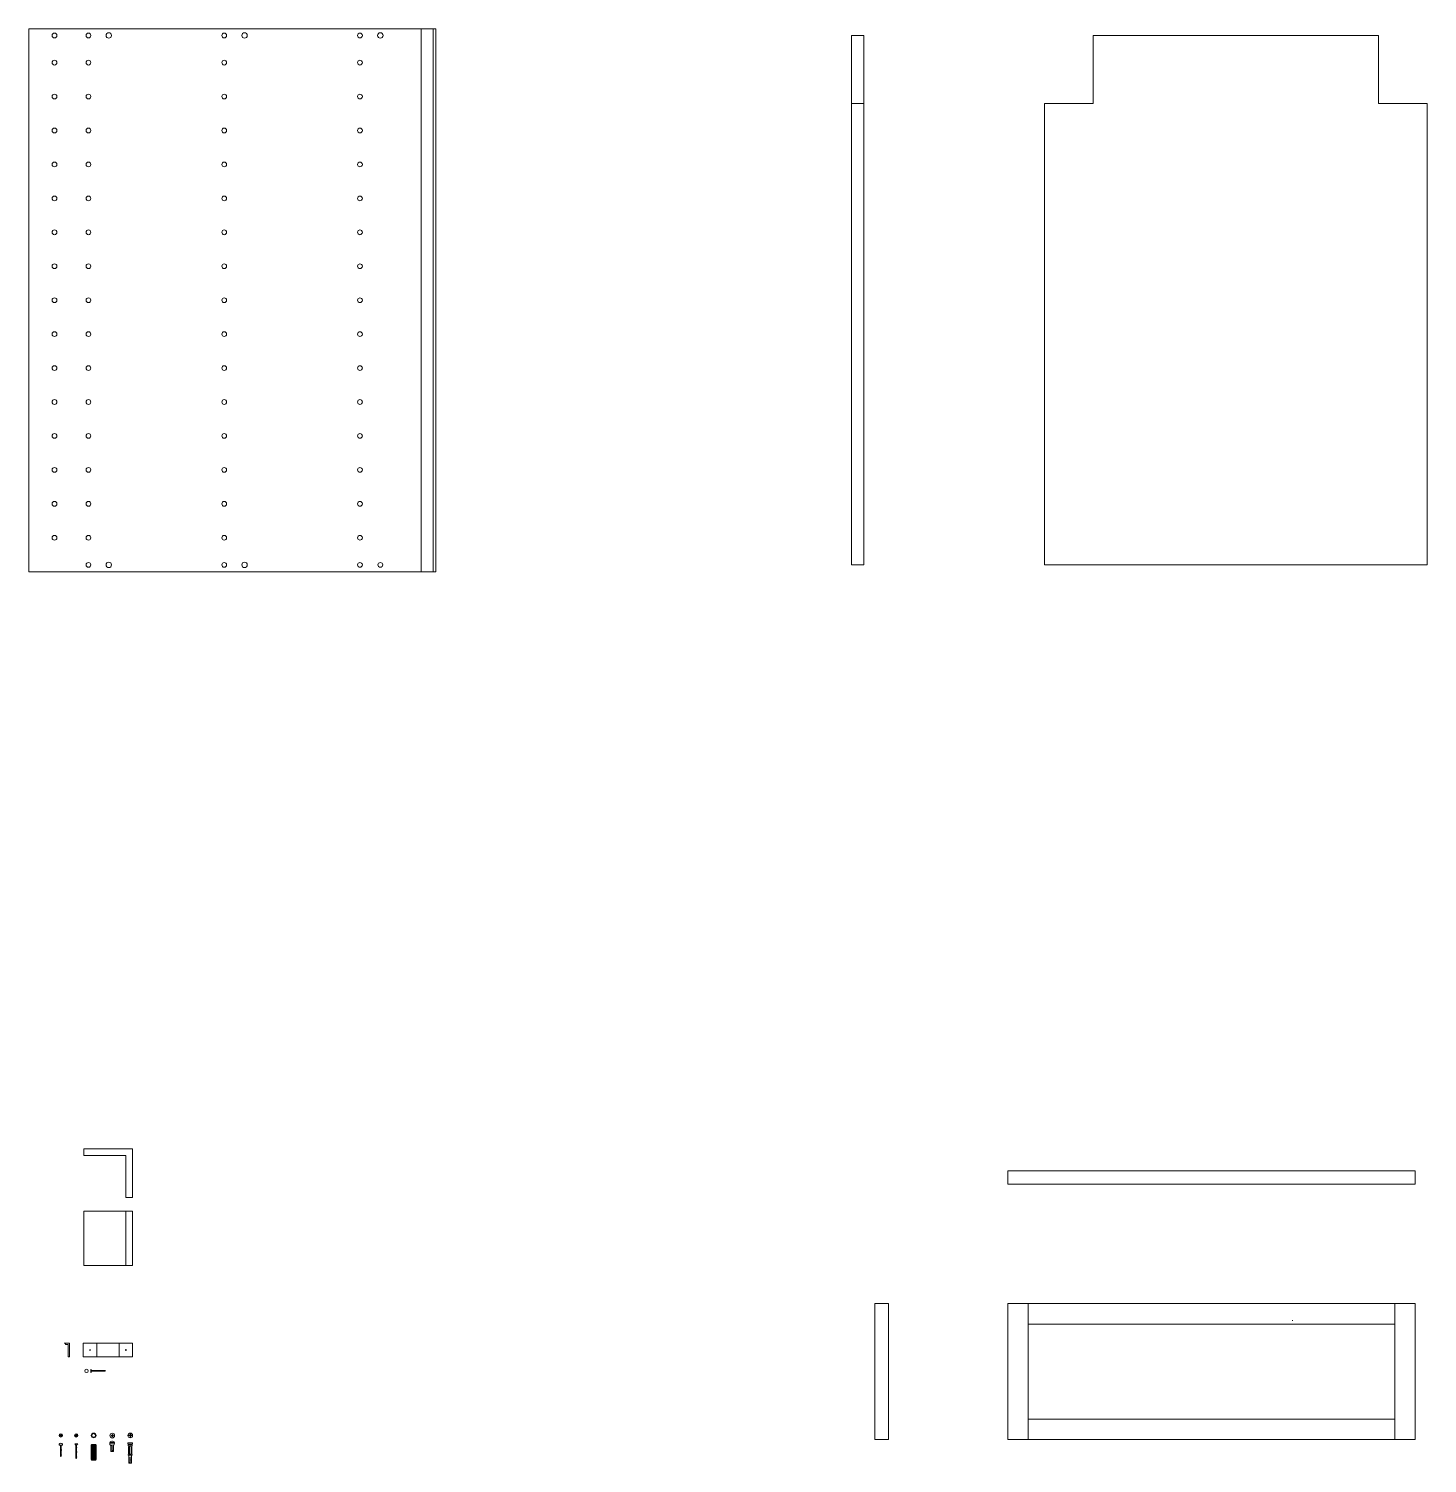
# Model space of a CAD drawing. Header units: millimetres. Extents: x -1388 to 1498, y 198 to 1684.
# Drawn here: x 1292 to 1498, y 206.5 to 417.8 of the extents above; entities that cross this region are included whole.
import ezdxf

# ---------------------------------------------------------------- set-up
doc = ezdxf.new("R2010")
doc.units = ezdxf.units.MM
doc.header["$MEASUREMENT"] = 0
for name, color, linetype, lineweight in [('componenti', 21, 'Continuous', 18), ('frontale cassetto', 9, 'Continuous', 18), ('maniglie', 5, 'Continuous', 18), ('meccanismi', 4, 'Continuous', 18), ('viti', 2, 'Continuous', 18)]:
    doc.layers.add(name, color=color, linetype=linetype, lineweight=lineweight)

msp = doc.modelspace()

# ---------------------------------------------------------------- linework, layer by layer
at = {"layer": 'componenti'}
for p, q in [((1349.78, 417.82), (1349.78, 337.82)), ((1351.58, 337.82), (1351.58, 417.82)), ((1413.2, 338.82), (1413.2, 416.82)), ((1415, 406.82), (1413.2, 406.82)), ((1441.61, 338.82), (1498.01, 338.82)), ((1351.98, 337.82), (1351.58, 337.82))]:
    msp.add_line(p, q, dxfattribs=at)
for points in [[(1291.98, 337.82), (1351.98, 337.82), (1351.98, 417.82), (1291.98, 417.82), (1291.98, 337.82)], [(1351.58, 417.82), (1349.78, 417.82)], [(1413.2, 416.82), (1415, 416.82), (1415, 338.82), (1413.2, 338.82)], [(1448.81, 416.82), (1448.81, 406.82), (1441.61, 406.82)], [(1448.81, 416.82), (1490.81, 416.82)], [(1490.81, 416.82), (1490.81, 406.82), (1498.01, 406.82)], [(1441.61, 338.82), (1441.61, 406.82)], [(1498.01, 338.82), (1498.01, 406.82)]]:
    msp.add_lwpolyline(points, dxfattribs=at)
for centre, radius in [((1295.78, 416.82), 0.35), ((1300.78, 416.82), 0.35), ((1303.78, 416.82), 0.4), ((1320.78, 416.82), 0.35), ((1323.78, 416.82), 0.4), ((1340.78, 416.82), 0.35), ((1343.78, 416.82), 0.4), ((1295.78, 412.82), 0.35), ((1300.78, 412.82), 0.35), ((1320.78, 412.82), 0.35), ((1340.78, 412.82), 0.35), ((1295.78, 407.82), 0.35), ((1300.78, 407.82), 0.35), ((1320.78, 407.82), 0.35), ((1340.78, 407.82), 0.35), ((1295.78, 402.82), 0.35), ((1300.78, 402.82), 0.35), ((1320.78, 402.82), 0.35), ((1340.78, 402.82), 0.35), ((1295.78, 397.82), 0.35), ((1300.78, 397.82), 0.35), ((1320.78, 397.82), 0.35), ((1340.78, 397.82), 0.35), ((1295.78, 392.82), 0.35), ((1300.78, 392.82), 0.35), ((1320.78, 392.82), 0.35), ((1340.78, 392.82), 0.35), ((1295.78, 387.82), 0.35), ((1300.78, 387.82), 0.35), ((1320.78, 387.82), 0.35), ((1340.78, 387.82), 0.35), ((1295.78, 382.82), 0.35), ((1300.78, 382.82), 0.35), ((1320.78, 382.82), 0.35), ((1340.78, 382.82), 0.35), ((1295.78, 377.82), 0.35), ((1300.78, 377.82), 0.35), ((1320.78, 377.82), 0.35), ((1340.78, 377.82), 0.35), ((1295.78, 372.82), 0.35), ((1300.78, 372.82), 0.35), ((1320.78, 372.82), 0.35), ((1340.78, 372.82), 0.35), ((1295.78, 367.82), 0.35), ((1300.78, 367.82), 0.35), ((1320.78, 367.82), 0.35), ((1340.78, 367.82), 0.35), ((1295.78, 362.82), 0.35), ((1300.78, 362.82), 0.35), ((1320.78, 362.82), 0.35), ((1340.78, 362.82), 0.35), ((1295.78, 357.82), 0.35), ((1300.78, 357.82), 0.35), ((1320.78, 357.82), 0.35), ((1340.78, 357.82), 0.35), ((1295.78, 352.82), 0.35), ((1300.78, 352.82), 0.35), ((1320.78, 352.82), 0.35), ((1340.78, 352.82), 0.35), ((1295.78, 347.82), 0.35), ((1300.78, 347.82), 0.35), ((1320.78, 347.82), 0.35), ((1340.78, 347.82), 0.35), ((1295.78, 342.82), 0.35), ((1300.78, 342.82), 0.35), ((1320.78, 342.82), 0.35), ((1340.78, 342.82), 0.35), ((1300.78, 338.82), 0.35), ((1303.78, 338.82), 0.4), ((1320.78, 338.82), 0.35), ((1323.78, 338.82), 0.4), ((1340.78, 338.82), 0.35), ((1343.78, 338.82), 0.35)]:
    msp.add_circle(centre, radius, dxfattribs=at)
at = {"layer": 'frontale cassetto'}
msp.add_line((1493.21, 209.98), (1493.21, 229.98), dxfattribs=at)
for points in [[(1436.21, 247.56), (1436.21, 249.56), (1496.21, 249.56), (1496.21, 247.56)], [(1418.63, 229.98), (1416.63, 229.98), (1416.63, 209.98), (1418.63, 209.98)]]:
    msp.add_lwpolyline(points, close=True, dxfattribs=at)
for points in [[(1436.21, 229.98), (1436.21, 209.98), (1496.21, 209.98), (1496.21, 229.98), (1436.21, 229.98), (1439.21, 229.98), (1439.21, 209.98)], [(1493.21, 229.98), (1493.21, 226.98), (1439.21, 226.98)], [(1439.21, 212.98), (1493.21, 212.98)]]:
    msp.add_lwpolyline(points, dxfattribs=at)
at = {"layer": 'maniglie'}
msp.add_line((1478.21, 227.48), (1478.11, 227.48), dxfattribs=at)
at = {"layer": 'meccanismi'}
for p, q in [((1300.09, 252.81), (1307.29, 252.81)), ((1300.09, 243.61), (1300.09, 235.61)), ((1300.09, 243.61), (1307.29, 243.61)), ((1307.29, 235.61), (1307.29, 243.61)), ((1300.09, 235.61), (1307.29, 235.61)), ((1297.79, 224.15), (1297.19, 224.15)), ((1297.4, 224.15), (1297.4, 223.95)), ((1300, 224.15), (1307.29, 224.15)), ((1300, 222.15), (1300, 224.15)), ((1302, 224.15), (1302, 222.15)), ((1305.29, 224.15), (1305.29, 222.15)), ((1307.29, 224.15), (1307.29, 222.15)), ((1307.29, 222.15), (1300, 222.15))]:
    msp.add_line(p, q, dxfattribs=at)
for points in [[(1300.09, 252.81), (1300.09, 251.81), (1306.29, 251.81)], [(1307.29, 252.81), (1307.29, 245.61), (1306.29, 245.61), (1306.29, 251.81)], [(1307.29, 243.61), (1306.29, 243.61), (1306.29, 235.61), (1307.29, 235.61)], [(1298, 222.15), (1298, 224.15), (1297.4, 224.15)], [(1297.4, 223.95), (1297.8, 223.95)], [(1297.8, 223.95), (1297.8, 222.15), (1298, 222.15)]]:
    msp.add_lwpolyline(points, dxfattribs=at)
for centre in [(1301, 223.15), (1306.29, 223.15)]:
    msp.add_circle(centre, 0.05, dxfattribs=at)
at = {"layer": 'viti'}
for p, q in [((1301.12, 219.83), (1301.12, 220.29)), ((1303.17, 220.11), (1303.32, 220.06)), ((1303.17, 220.01), (1303.32, 220.06)), ((1296.46, 209.26), (1296.46, 209.16)), ((1296.54, 210.58), (1296.69, 210.58)), ((1296.69, 210.53), (1296.54, 210.53)), ((1296.69, 210.73), (1296.69, 210.58)), ((1296.69, 210.53), (1296.69, 210.38)), ((1296.74, 210.73), (1296.74, 210.58)), ((1296.74, 210.58), (1296.89, 210.58)), ((1296.74, 210.53), (1296.74, 210.38)), ((1296.89, 210.53), (1296.74, 210.53)), ((1296.96, 209.26), (1296.96, 209.16)), ((1298.93, 209.11), (1298.75, 209.32)), ((1298.75, 209.32), (1299.21, 209.32)), ((1298.81, 210.58), (1298.96, 210.58)), ((1298.81, 210.53), (1298.96, 210.53)), ((1298.96, 210.73), (1298.96, 210.58)), ((1298.96, 210.53), (1298.96, 210.38)), ((1299.01, 210.73), (1299.01, 210.58)), ((1299.01, 210.58), (1299.16, 210.58)), ((1299.01, 210.53), (1299.16, 210.53)), ((1299.01, 210.53), (1299.01, 210.38)), ((1299.21, 209.32), (1299.03, 209.11)), ((1303.91, 209.43), (1303.91, 209.51)), ((1303.91, 209.51), (1304.61, 209.51)), ((1303.91, 209.43), (1304.61, 209.43)), ((1304.11, 210.56), (1304.26, 210.56)), ((1304.26, 210.71), (1304.26, 210.56)), ((1304.26, 210.51), (1304.26, 210.36)), ((1304.31, 210.71), (1304.31, 210.56)), ((1304.31, 210.56), (1304.46, 210.56)), ((1304.31, 210.51), (1304.31, 210.36)), ((1304.61, 209.51), (1304.61, 209.43)), ((1306.59, 210.58), (1306.91, 210.58)), ((1306.59, 210.53), (1306.91, 210.53)), ((1306.59, 209.46), (1307.29, 209.46)), ((1306.59, 209.26), (1306.59, 209.46)), ((1306.94, 209.26), (1306.59, 209.26)), ((1306.74, 209.11), (1306.74, 209.26)), ((1306.91, 210.91), (1306.91, 210.58)), ((1306.91, 210.53), (1306.91, 210.21)), ((1306.94, 209.26), (1307.29, 209.26)), ((1306.96, 210.91), (1306.96, 210.58)), ((1306.96, 210.58), (1307.29, 210.58)), ((1306.96, 210.53), (1307.29, 210.53)), ((1306.96, 210.53), (1306.96, 210.21)), ((1307.08, 209.11), (1307.08, 209.26)), ((1307.29, 209.26), (1307.29, 209.46)), ((1296.51, 209.11), (1296.91, 209.11)), ((1296.75, 209.11), (1296.64, 209.08)), ((1296.79, 209.09), (1296.64, 209.06)), ((1296.79, 208.95), (1296.64, 208.92)), ((1296.79, 208.93), (1296.64, 208.9)), ((1296.79, 208.8), (1296.64, 208.77)), ((1296.79, 208.78), (1296.64, 208.75)), ((1296.79, 208.64), (1296.64, 208.61)), ((1296.79, 208.62), (1296.64, 208.59)), ((1296.79, 208.48), (1296.64, 208.45)), ((1296.79, 208.46), (1296.64, 208.43)), ((1296.79, 208.32), (1296.64, 208.29)), ((1296.79, 208.3), (1296.64, 208.27)), ((1296.79, 208.16), (1296.64, 208.13)), ((1296.79, 208.14), (1296.64, 208.11)), ((1296.79, 208.01), (1296.64, 207.97)), ((1296.79, 207.99), (1296.64, 207.95)), ((1296.79, 207.85), (1296.64, 207.82)), ((1296.79, 207.83), (1296.64, 207.8)), ((1296.79, 207.69), (1296.64, 207.66)), ((1296.79, 207.67), (1296.64, 207.64)), ((1296.71, 209.11), (1296.66, 209.11)), ((1296.66, 207.56), (1296.68, 207.51)), ((1296.77, 207.53), (1296.67, 207.51)), ((1296.77, 207.51), (1296.67, 207.49)), ((1296.69, 207.49), (1296.71, 207.41)), ((1296.75, 207.5), (1296.71, 207.41)), ((1296.76, 207.56), (1296.75, 207.52)), ((1299.05, 208.98), (1298.91, 208.95)), ((1299.05, 208.96), (1298.91, 208.93)), ((1299.05, 208.82), (1298.91, 208.79)), ((1299.05, 208.8), (1298.91, 208.77)), ((1299.05, 208.66), (1298.91, 208.63)), ((1299.05, 208.64), (1298.91, 208.61)), ((1299.05, 208.51), (1298.91, 208.48)), ((1299.05, 208.49), (1298.91, 208.46)), ((1299.05, 208.35), (1298.91, 208.32)), ((1299.05, 208.33), (1298.91, 208.3)), ((1299.05, 208.19), (1298.91, 208.16)), ((1299.05, 208.17), (1298.91, 208.14)), ((1299.05, 208.03), (1298.91, 208)), ((1299.05, 208.01), (1298.91, 207.98)), ((1299.05, 207.87), (1298.91, 207.84)), ((1299.05, 207.85), (1298.91, 207.82)), ((1299.05, 207.72), (1298.91, 207.69)), ((1299.05, 207.7), (1298.91, 207.67)), ((1299.05, 207.56), (1298.91, 207.53)), ((1299.05, 207.54), (1298.91, 207.51)), ((1299.05, 207.4), (1298.91, 207.37)), ((1299.05, 207.38), (1298.91, 207.35)), ((1298.93, 209.11), (1299.03, 209.11)), ((1298.93, 207.27), (1298.95, 207.22)), ((1299.04, 207.24), (1298.94, 207.22)), ((1299.04, 207.22), (1298.94, 207.2)), ((1298.96, 207.2), (1298.98, 207.12)), ((1299.02, 207.21), (1298.98, 207.12)), ((1299.03, 207.27), (1299.02, 207.23)), ((1301.2, 209.11), (1301.9, 209.11)), ((1301.2, 209.11), (1301.2, 207.01)), ((1301.3, 209.21), (1301.28, 209.21)), ((1301.8, 209.21), (1301.3, 209.21)), ((1301.3, 209.11), (1301.3, 207.01)), ((1301.4, 207.01), (1301.4, 209.11)), ((1301.5, 209.11), (1301.5, 207.01)), ((1301.6, 207.01), (1301.6, 209.11)), ((1301.7, 209.11), (1301.7, 207.01)), ((1301.8, 207.01), (1301.8, 209.11)), ((1301.9, 209.11), (1301.9, 207.01)), ((1304.02, 209.11), (1304.51, 209.11)), ((1304.34, 209.11), (1304.04, 209.04)), ((1304.43, 209.11), (1304.04, 209.02)), ((1304.49, 208.99), (1304.04, 208.89)), ((1304.49, 208.97), (1304.04, 208.87)), ((1304.49, 208.84), (1304.04, 208.74)), ((1304.49, 208.82), (1304.04, 208.72)), ((1304.49, 208.69), (1304.04, 208.59)), ((1304.49, 208.67), (1304.04, 208.57)), ((1304.49, 208.54), (1304.04, 208.44)), ((1304.49, 208.52), (1304.04, 208.42)), ((1304.49, 208.38), (1304.04, 208.29)), ((1304.49, 208.36), (1304.04, 208.27)), ((1304.07, 209.11), (1304.07, 208.23)), ((1304.07, 209.03), (1304.07, 208.9)), ((1304.07, 208.88), (1304.07, 208.75)), ((1304.07, 208.73), (1304.07, 208.6)), ((1304.07, 208.58), (1304.07, 208.45)), ((1304.07, 208.43), (1304.07, 208.3)), ((1304.09, 208.21), (1304.44, 208.21)), ((1304.46, 209.11), (1304.46, 208.23)), ((1306.69, 207.86), (1306.69, 208.91)), ((1307.16, 207.43), (1306.71, 207.33)), ((1307.16, 207.41), (1306.71, 207.31)), ((1307.15, 207.28), (1306.71, 207.18)), ((1307.15, 207.26), (1306.71, 207.16)), ((1306.74, 207.66), (1306.74, 207.34)), ((1306.74, 207.32), (1306.74, 207.19)), ((1306.74, 207.17), (1306.74, 207.04)), ((1306.79, 208.91), (1306.79, 207.86)), ((1306.82, 208.91), (1306.82, 207.86)), ((1307.05, 208.91), (1307.05, 207.86)), ((1307.08, 208.91), (1307.08, 207.86)), ((1307.14, 207.25), (1307.13, 207.12)), ((1307.14, 207.65), (1307.14, 207.42)), ((1307.14, 207.4), (1307.14, 207.27)), ((1307.18, 207.86), (1307.18, 208.91)), ((1301.2, 207.01), (1301.9, 207.01)), ((1301.8, 206.91), (1301.3, 206.91)), ((1307.15, 206.98), (1306.7, 206.88)), ((1307.15, 206.96), (1306.7, 206.86)), ((1307.15, 206.83), (1306.7, 206.73)), ((1307.15, 206.81), (1306.7, 206.71)), ((1307.16, 207.13), (1306.71, 207.03)), ((1307.16, 207.11), (1306.71, 207.01)), ((1307.16, 206.68), (1306.71, 206.58)), ((1307.16, 206.66), (1306.71, 206.56)), ((1306.74, 207.02), (1306.74, 206.89)), ((1306.74, 206.87), (1306.74, 206.74)), ((1306.74, 206.72), (1306.74, 206.59)), ((1306.74, 206.57), (1306.74, 206.52)), ((1306.93, 206.46), (1306.83, 206.46)), ((1307.04, 206.46), (1306.94, 206.46)), ((1307.13, 207.1), (1307.13, 206.97)), ((1307.13, 206.95), (1307.13, 206.82)), ((1307.13, 206.8), (1307.13, 206.67)), ((1307.13, 206.65), (1307.13, 206.52))]:
    msp.add_line(p, q, dxfattribs=at)
for points in [[(1301.12, 220.29), (1301.17, 220.29), (1301.17, 219.83), (1301.12, 219.83)], [(1303.17, 220.11), (1301.17, 220.11)], [(1303.17, 220.01), (1301.17, 220.01)], [(1296.69, 210.58), (1296.54, 210.58), (1296.54, 210.53)], [(1296.74, 210.58), (1296.74, 210.73), (1296.69, 210.73)], [(1296.74, 210.53), (1296.74, 210.38), (1296.69, 210.38)], [(1296.74, 210.58), (1296.89, 210.58), (1296.89, 210.53)], [(1298.96, 210.58), (1298.81, 210.58), (1298.81, 210.53)], [(1299.01, 210.58), (1299.01, 210.73), (1298.96, 210.73)], [(1299.01, 210.53), (1299.01, 210.38), (1298.96, 210.38)], [(1299.01, 210.58), (1299.16, 210.58), (1299.16, 210.53)], [(1304.26, 210.56), (1304.11, 210.56), (1304.11, 210.51)], [(1304.11, 210.51), (1304.26, 210.51)], [(1304.31, 210.56), (1304.31, 210.71), (1304.26, 210.71)], [(1304.31, 210.51), (1304.31, 210.36), (1304.26, 210.36)], [(1304.31, 210.56), (1304.46, 210.56), (1304.46, 210.51)], [(1304.31, 210.51), (1304.46, 210.51)], [(1296.66, 209.09), (1296.66, 209.11)], [(1296.66, 208.93), (1296.66, 209.07)], [(1296.66, 208.77), (1296.66, 208.91)], [(1296.66, 208.61), (1296.66, 208.75)], [(1296.66, 208.45), (1296.66, 208.59)], [(1296.66, 208.3), (1296.66, 208.43)], [(1296.66, 208.14), (1296.66, 208.28)], [(1296.66, 207.98), (1296.66, 208.12)], [(1296.66, 207.82), (1296.66, 207.96)], [(1296.66, 207.66), (1296.66, 207.8)], [(1296.66, 207.56), (1296.66, 207.64)], [(1296.76, 208.95), (1296.76, 209.09)], [(1296.76, 208.79), (1296.76, 208.93)], [(1296.76, 208.63), (1296.76, 208.77)], [(1296.76, 208.48), (1296.76, 208.61)], [(1296.76, 208.32), (1296.76, 208.46)], [(1296.76, 208.16), (1296.76, 208.3)], [(1296.76, 208), (1296.76, 208.14)], [(1296.76, 207.84), (1296.76, 207.98)], [(1296.76, 207.68), (1296.76, 207.82)], [(1296.76, 207.56), (1296.76, 207.66)], [(1298.93, 208.96), (1298.93, 209.11)], [(1298.93, 208.8), (1298.93, 208.94)], [(1298.93, 208.64), (1298.93, 208.78)], [(1298.93, 208.64), (1298.93, 208.78)], [(1298.93, 208.48), (1298.93, 208.62)], [(1298.93, 208.32), (1298.93, 208.46)], [(1298.93, 208.16), (1298.93, 208.3)], [(1298.93, 208.01), (1298.93, 208.14)], [(1298.93, 207.85), (1298.93, 207.99)], [(1298.93, 207.69), (1298.93, 207.83)], [(1298.93, 207.53), (1298.93, 207.67)], [(1298.93, 207.37), (1298.93, 207.51)], [(1298.93, 207.37), (1298.93, 207.51)], [(1298.93, 207.27), (1298.93, 207.35)], [(1299.03, 208.98), (1299.03, 209.11)], [(1299.03, 208.82), (1299.03, 208.96)], [(1299.03, 208.66), (1299.03, 208.8)], [(1299.03, 208.5), (1299.03, 208.64)], [(1299.03, 208.34), (1299.03, 208.48)], [(1299.03, 208.19), (1299.03, 208.32)], [(1299.03, 208.03), (1299.03, 208.17)], [(1299.03, 207.87), (1299.03, 208.01)], [(1299.03, 207.71), (1299.03, 207.85)], [(1299.03, 207.55), (1299.03, 207.69)], [(1299.03, 207.4), (1299.03, 207.53)], [(1299.03, 207.27), (1299.03, 207.38)], [(1306.94, 209.11), (1306.64, 209.11)], [(1306.64, 207.66), (1306.94, 207.66)], [(1306.79, 208.76), (1306.79, 208.76)], [(1306.94, 209.11), (1307.23, 209.11)], [(1307.23, 207.66), (1306.94, 207.66)], [(1307.08, 208.76), (1307.08, 208.76)], [(1306.71, 206.56), (1306.74, 206.56), (1306.74, 206.52)]]:
    msp.add_lwpolyline(points, dxfattribs=at)
for centre, radius in [((1300.49, 220.06), 0.25), ((1296.71, 210.56), 0.25), ((1298.98, 210.56), 0.25), ((1301.55, 210.56), 0.35), ((1301.55, 210.56), 0.267), ((1304.29, 210.53), 0.35), ((1306.94, 210.56), 0.35)]:
    msp.add_circle(centre, radius, dxfattribs=at)
for centre, start, end in [((1303.93, 209.43), 180, 198.2952), ((1304.59, 209.43), 341.7048, 0), ((1304.09, 208.23), 180, 270), ((1304.44, 208.23), 270, 0)]:
    msp.add_arc(centre, 0.02, start, end, dxfattribs=at)
for points in [[(1296.46, 209.26), (1296.46, 209.35), (1296.62, 209.41), (1296.71, 209.41)], [(1296.96, 209.26), (1296.96, 209.35), (1296.81, 209.41), (1296.71, 209.41)], [(1304.26, 209.71), (1304.26, 209.71), (1303.91, 209.71), (1303.91, 209.51)], [(1304.02, 209.11), (1303.91, 209.11), (1303.95, 209.32), (1303.91, 209.43)], [(1304.26, 209.71), (1304.26, 209.71), (1304.61, 209.71), (1304.61, 209.51)], [(1304.61, 209.43), (1304.58, 209.32), (1304.62, 209.11), (1304.51, 209.11)], [(1296.51, 209.11), (1296.49, 209.11), (1296.46, 209.13), (1296.46, 209.16)], [(1296.64, 209.06), (1296.64, 209.06), (1296.64, 209.08), (1296.64, 209.08)], [(1296.64, 208.9), (1296.64, 208.9), (1296.64, 208.92), (1296.64, 208.92)], [(1296.64, 208.75), (1296.64, 208.74), (1296.64, 208.76), (1296.64, 208.77)], [(1296.64, 208.59), (1296.64, 208.59), (1296.64, 208.61), (1296.64, 208.61)], [(1296.64, 208.43), (1296.64, 208.43), (1296.64, 208.45), (1296.64, 208.45)], [(1296.64, 208.27), (1296.64, 208.27), (1296.64, 208.29), (1296.64, 208.29)], [(1296.64, 208.11), (1296.64, 208.11), (1296.64, 208.13), (1296.64, 208.13)], [(1296.64, 207.95), (1296.64, 207.95), (1296.64, 207.97), (1296.64, 207.97)], [(1296.64, 207.8), (1296.64, 207.8), (1296.64, 207.82), (1296.64, 207.82)], [(1296.64, 207.64), (1296.64, 207.64), (1296.64, 207.66), (1296.64, 207.66)], [(1296.67, 207.49), (1296.66, 207.48), (1296.66, 207.5), (1296.67, 207.51)], [(1296.77, 207.51), (1296.77, 207.51), (1296.77, 207.53), (1296.77, 207.53)], [(1296.79, 209.09), (1296.79, 209.09), (1296.79, 209.1), (1296.79, 209.11)], [(1296.79, 208.93), (1296.79, 208.94), (1296.79, 208.96), (1296.79, 208.95)], [(1296.79, 208.78), (1296.79, 208.78), (1296.79, 208.8), (1296.79, 208.8)], [(1296.79, 208.62), (1296.79, 208.62), (1296.79, 208.64), (1296.79, 208.64)], [(1296.79, 208.46), (1296.79, 208.46), (1296.79, 208.48), (1296.79, 208.48)], [(1296.79, 208.3), (1296.79, 208.3), (1296.79, 208.32), (1296.79, 208.32)], [(1296.79, 208.14), (1296.79, 208.14), (1296.79, 208.16), (1296.79, 208.16)], [(1296.79, 207.99), (1296.79, 207.99), (1296.79, 208.01), (1296.79, 208.01)], [(1296.79, 207.83), (1296.79, 207.83), (1296.79, 207.85), (1296.79, 207.85)], [(1296.79, 207.67), (1296.79, 207.67), (1296.79, 207.69), (1296.79, 207.69)], [(1296.91, 209.11), (1296.94, 209.11), (1296.96, 209.13), (1296.96, 209.16)], [(1298.91, 208.93), (1298.91, 208.93), (1298.91, 208.95), (1298.91, 208.95)], [(1298.91, 208.77), (1298.91, 208.77), (1298.91, 208.79), (1298.91, 208.79)], [(1298.91, 208.61), (1298.91, 208.61), (1298.91, 208.63), (1298.91, 208.63)], [(1298.91, 208.46), (1298.91, 208.45), (1298.91, 208.47), (1298.91, 208.48)], [(1298.91, 208.3), (1298.91, 208.3), (1298.91, 208.32), (1298.91, 208.32)], [(1298.91, 208.14), (1298.91, 208.14), (1298.91, 208.16), (1298.91, 208.16)], [(1298.91, 207.98), (1298.91, 207.98), (1298.91, 208), (1298.91, 208)], [(1298.91, 207.82), (1298.91, 207.82), (1298.91, 207.84), (1298.91, 207.84)], [(1298.91, 207.67), (1298.91, 207.66), (1298.91, 207.68), (1298.91, 207.69)], [(1298.91, 207.51), (1298.91, 207.51), (1298.91, 207.53), (1298.91, 207.53)], [(1298.91, 207.35), (1298.91, 207.35), (1298.91, 207.37), (1298.91, 207.37)], [(1298.94, 207.2), (1298.93, 207.19), (1298.93, 207.21), (1298.94, 207.22)], [(1299.04, 207.22), (1299.04, 207.22), (1299.04, 207.24), (1299.04, 207.24)], [(1299.05, 208.96), (1299.06, 208.96), (1299.06, 208.98), (1299.05, 208.98)], [(1299.05, 208.8), (1299.06, 208.8), (1299.06, 208.82), (1299.05, 208.82)], [(1299.05, 208.64), (1299.06, 208.65), (1299.06, 208.67), (1299.05, 208.66)], [(1299.05, 208.49), (1299.06, 208.49), (1299.06, 208.51), (1299.05, 208.51)], [(1299.05, 208.33), (1299.06, 208.33), (1299.06, 208.35), (1299.05, 208.35)], [(1299.05, 208.17), (1299.06, 208.17), (1299.06, 208.19), (1299.05, 208.19)], [(1299.05, 208.01), (1299.06, 208.01), (1299.06, 208.03), (1299.05, 208.03)], [(1299.05, 207.85), (1299.06, 207.86), (1299.06, 207.88), (1299.05, 207.87)], [(1299.05, 207.7), (1299.06, 207.7), (1299.06, 207.72), (1299.05, 207.72)], [(1299.05, 207.54), (1299.06, 207.54), (1299.06, 207.56), (1299.05, 207.56)], [(1299.05, 207.38), (1299.06, 207.38), (1299.06, 207.4), (1299.05, 207.4)], [(1301.3, 209.21), (1301.25, 209.21), (1301.2, 209.15), (1301.2, 209.11)], [(1301.9, 209.11), (1301.9, 209.15), (1301.85, 209.21), (1301.8, 209.21)], [(1304.04, 209.02), (1304.03, 209.02), (1304.03, 209.04), (1304.04, 209.04)], [(1304.04, 208.87), (1304.03, 208.87), (1304.03, 208.89), (1304.04, 208.89)], [(1304.04, 208.72), (1304.03, 208.72), (1304.03, 208.74), (1304.04, 208.74)], [(1304.04, 208.57), (1304.03, 208.57), (1304.03, 208.59), (1304.04, 208.59)], [(1304.04, 208.42), (1304.03, 208.42), (1304.03, 208.44), (1304.04, 208.44)], [(1304.04, 208.27), (1304.03, 208.27), (1304.03, 208.29), (1304.04, 208.29)], [(1304.49, 208.97), (1304.49, 208.97), (1304.49, 208.99), (1304.49, 208.99)], [(1304.49, 208.82), (1304.49, 208.82), (1304.49, 208.84), (1304.49, 208.84)], [(1304.49, 208.67), (1304.49, 208.67), (1304.49, 208.69), (1304.49, 208.69)], [(1304.49, 208.52), (1304.49, 208.52), (1304.49, 208.54), (1304.49, 208.54)], [(1304.49, 208.36), (1304.49, 208.37), (1304.49, 208.39), (1304.49, 208.38)], [(1306.69, 208.91), (1306.69, 208.97), (1306.57, 209.11), (1306.64, 209.11)], [(1306.64, 207.66), (1306.57, 207.66), (1306.69, 207.79), (1306.69, 207.86)], [(1306.71, 207.31), (1306.7, 207.31), (1306.7, 207.33), (1306.71, 207.33)], [(1306.71, 207.16), (1306.7, 207.16), (1306.7, 207.18), (1306.71, 207.18)], [(1306.94, 208.97), (1306.83, 208.96), (1306.79, 208.94), (1306.79, 208.91)], [(1306.94, 207.79), (1306.83, 207.8), (1306.79, 207.82), (1306.79, 207.86)], [(1306.94, 208.97), (1307.04, 208.96), (1307.08, 208.94), (1307.08, 208.91)], [(1306.94, 207.79), (1307.04, 207.8), (1307.08, 207.82), (1307.08, 207.86)], [(1307.15, 207.26), (1307.16, 207.26), (1307.16, 207.28), (1307.15, 207.28)], [(1307.16, 207.41), (1307.16, 207.41), (1307.16, 207.43), (1307.16, 207.43)], [(1307.18, 208.91), (1307.18, 208.97), (1307.3, 209.11), (1307.23, 209.11)], [(1307.23, 207.66), (1307.3, 207.66), (1307.18, 207.79), (1307.18, 207.86)], [(1301.3, 206.91), (1301.25, 206.91), (1301.2, 206.96), (1301.2, 207.01)], [(1301.9, 207.01), (1301.9, 206.96), (1301.85, 206.91), (1301.8, 206.91)], [(1306.71, 207.01), (1306.7, 207.01), (1306.7, 207.03), (1306.71, 207.03)], [(1306.7, 206.86), (1306.7, 206.86), (1306.7, 206.88), (1306.7, 206.88)], [(1306.7, 206.71), (1306.7, 206.71), (1306.7, 206.73), (1306.7, 206.73)], [(1306.71, 206.56), (1306.7, 206.56), (1306.7, 206.58), (1306.71, 206.58)], [(1306.83, 206.46), (1306.8, 206.46), (1306.74, 206.48), (1306.74, 206.52)], [(1307.04, 206.46), (1307.07, 206.46), (1307.13, 206.48), (1307.13, 206.52)], [(1307.15, 206.96), (1307.16, 206.96), (1307.16, 206.98), (1307.15, 206.98)], [(1307.15, 206.81), (1307.16, 206.81), (1307.16, 206.83), (1307.15, 206.83)], [(1307.16, 207.11), (1307.16, 207.11), (1307.16, 207.13), (1307.16, 207.13)], [(1307.16, 206.66), (1307.16, 206.66), (1307.16, 206.68), (1307.16, 206.68)]]:
    msp.add_open_spline(points, degree=3, dxfattribs=at)

doc.saveas('drawing.dxf')
